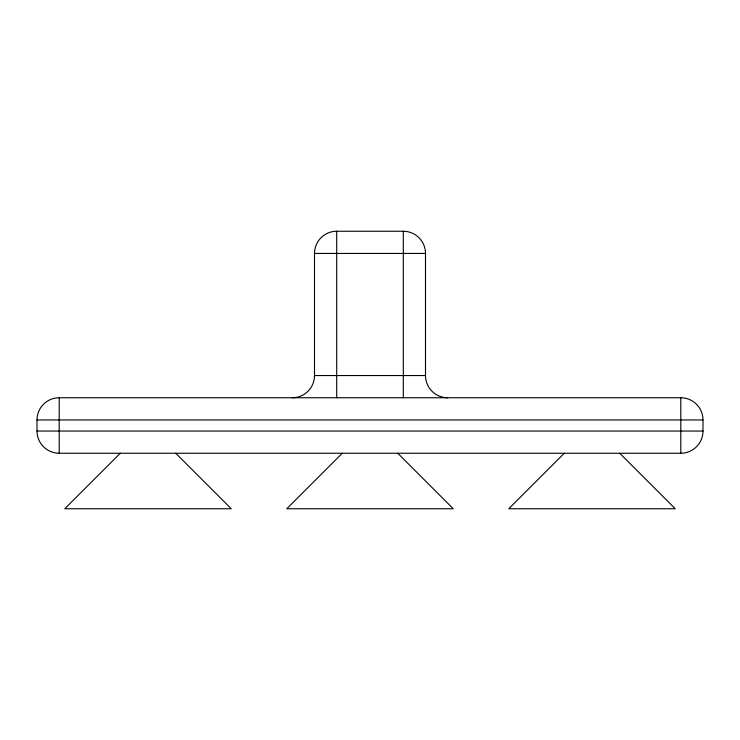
<?xml version="1.0" encoding="UTF-8"?>
<svg xmlns="http://www.w3.org/2000/svg" width="740" height="740" viewBox="0 0 740 740"><rect width="100%" height="100%" fill="white"/><g stroke="black" fill="none" stroke-linecap="round" stroke-linejoin="round"><path stroke-width="1.11" d="M120.278 453.25L64.769 508.75L231.25 508.75L175.741 453.25M342.278 453.25L286.769 508.75L453.25 508.75L397.741 453.25M564.278 453.25L508.769 508.75L675.25 508.75L619.741 453.25M292.3 397.75A22.2 22.2 0 0 0 314.5 375.55L314.5 253.45A22.2 22.2 0 0 1 336.7 231.25L403.3 231.25A22.2 22.2 0 0 1 425.5 253.45L425.5 375.55A22.2 22.2 0 0 0 447.7 397.75M314.5 253.45L425.5 253.45M314.509 375.55L425.491 375.55M59.2 397.75L680.8 397.75A22.2 22.2 0 0 1 703 419.95L703 431.05A22.2 22.2 0 0 1 680.8 453.25L59.2 453.25A22.2 22.2 0 0 1 37 431.05L37 419.95A22.2 22.2 0 0 1 59.2 397.75L59.2 453.25M37 419.95L703 419.95M37 431.05L703 431.05M680.8 397.75L680.8 453.25M403.3 231.25L403.3 397.75M336.7 231.25L336.7 397.75"/></g></svg>
